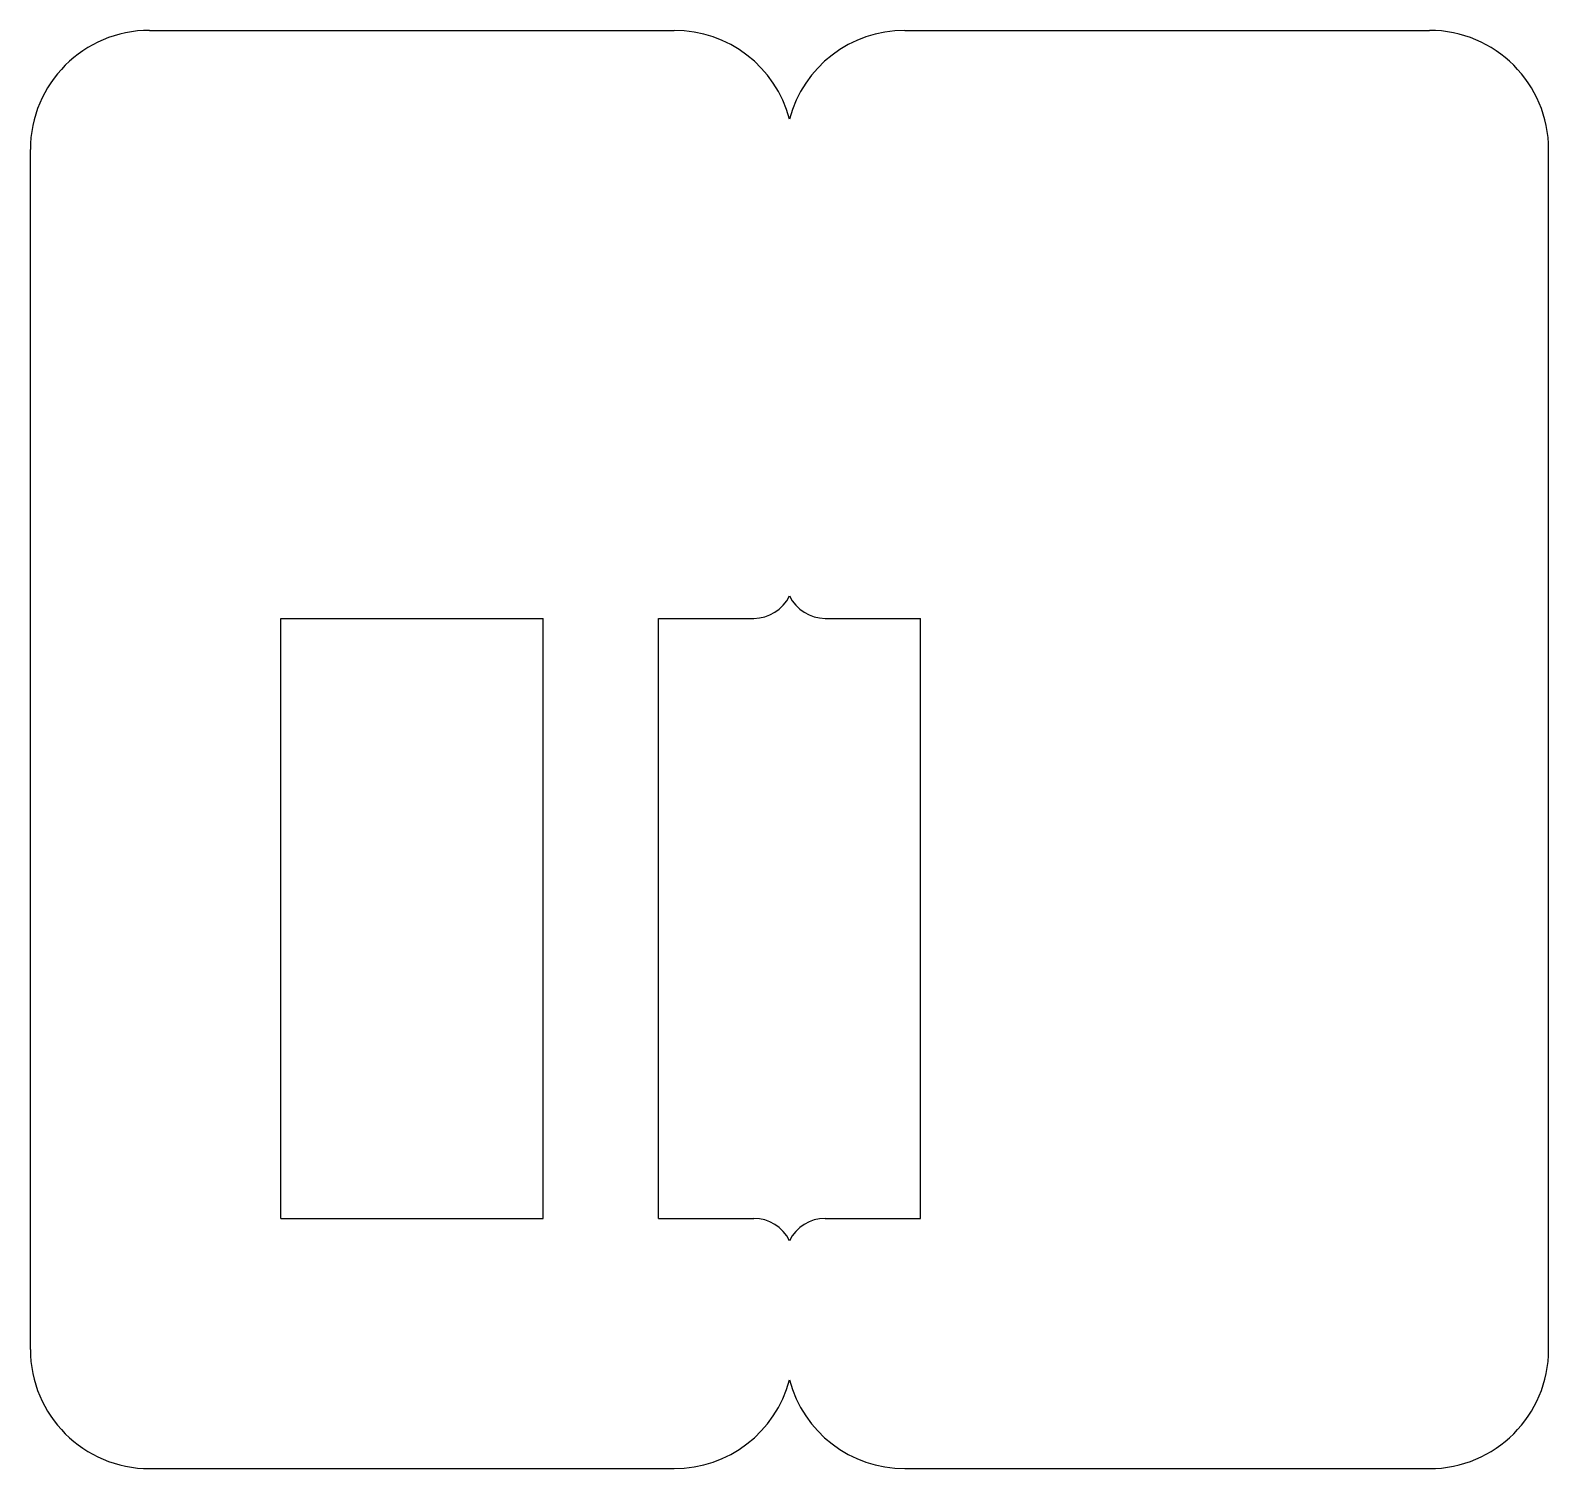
# Model space of a CAD drawing. Header units: millimetres. Extents: x -9.6 to 28.6, y -9.6 to 26.6.
import ezdxf

# ---------------------------------------------------------------- set-up
doc = ezdxf.new("R2010")
doc.units = ezdxf.units.MM

msp = doc.modelspace()

# ---------------------------------------------------------------- linework, layer by layer
at = {"linetype": 'CONTINUOUS'}
for p, q in [((-6.6, 26.6), (6.6, 26.6)), ((12.4, 26.6), (25.6, 26.6)), ((-9.6, -6.6), (-9.6, 23.6)), ((28.6, -6.6), (28.6, 23.6)), ((-3.3, 11.8), (3.3, 11.8)), ((-3.3, -3.3), (-3.3, 11.8)), ((3.3, -3.3), (3.3, 11.8)), ((6.2, 11.8), (8.6, 11.8)), ((6.2, -3.3), (6.2, 11.8)), ((10.4, 11.8), (12.8, 11.8)), ((12.8, -3.3), (12.8, 11.8)), ((-3.3, -3.3), (3.3, -3.3)), ((6.2, -3.3), (8.6, -3.3)), ((10.4, -3.3), (12.8, -3.3)), ((-6.6, -9.6), (6.6, -9.6)), ((12.4, -9.6), (25.6, -9.6))]:
    msp.add_line(p, q, dxfattribs=at)
for centre, radius, start, end in [((-6.6, 23.6), 3, 90, 180), ((6.6, 23.6), 3, 14.8351, 90), ((12.4, 23.6), 3, 90, 165.1649), ((25.6, 23.6), 3, 0, 90), ((8.6, 12.8), 1, 270, 334.1581), ((10.4, 12.8), 1, 205.8419, 270), ((8.6, -4.3), 1, 25.8419, 90), ((10.4, -4.3), 1, 90, 154.1581), ((-6.6, -6.6), 3, 180, 270), ((25.6, -6.6), 3, 270, 360), ((6.6, -6.6), 3, 270, 345.1649), ((12.4, -6.6), 3, 194.8351, 270)]:
    msp.add_arc(centre, radius, start, end, dxfattribs=at)

doc.saveas('drawing.dxf')
